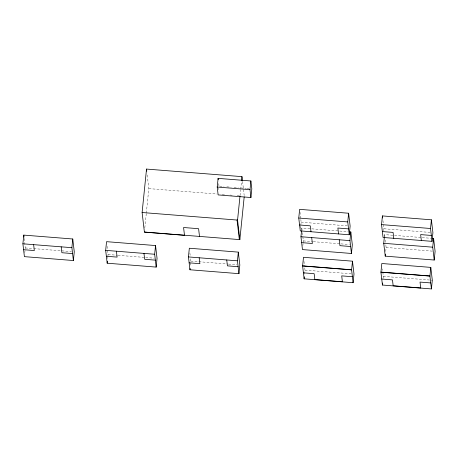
<?xml version="1.0" encoding="UTF-8"?>
<svg xmlns="http://www.w3.org/2000/svg" width="458" height="458" viewBox="0 0 458 458"><rect width="100%" height="100%" fill="white"/><g stroke="black" fill="none" stroke-linecap="round" stroke-linejoin="round"><path stroke-width="0.34" stroke-dasharray="2.29 1.72" d="M24.812 252.633L25.287 247.95L24.972 245.248M107.659 258.53L107.79 257.19M107.859 256.526L108.065 254.516L107.035 245.728M144.831 227.844L146.257 213.834M146.325 213.13L148.816 188.61L147.098 173.954M190.431 265.096L190.837 261.083L190.522 258.381M218.684 189.572L218.821 188.232M240.049 195.56L240.622 189.956M240.69 189.257L241.475 181.545M300.54 228.216L300.74 226.212M300.809 225.542L301.152 222.199L300.832 219.496M301.633 230.053L301.833 228.05L311.062 228.782M302.87 245.574L303.07 243.57M303.139 242.9L303.345 240.897L302.309 232.103M304.599 274.153L305.005 270.14L304.61 266.762M383.718 230.775L383.924 228.765L382.974 220.653M384.405 236.62L384.611 234.616L393.84 235.349M385.71 251.471L386.117 247.463L385.802 244.755M383.123 278.361L383.329 276.351L382.453 268.915M219.737 186.286L224.014 186.624M226.865 186.847L231.141 187.19M233.992 187.414L238.263 187.751M241.114 187.98L246.106 188.375M246.816 188.433L248.957 188.604M148.816 188.61L217.195 194.032M222.182 194.427L225.033 194.656M230.019 195.051L232.154 195.222M237.141 195.618L239.276 195.784M301.152 222.199L347.29 225.863M383.924 228.765L430.068 232.429M311.772 228.84L347.977 231.708M394.55 235.401L421.526 237.542M422.236 237.599L430.755 238.274M303.345 240.897L312.574 241.629M313.283 241.687L340.26 243.822M340.97 243.879L349.488 244.555M386.117 247.463L432.26 251.121M25.287 247.95L33.096 248.574M33.806 248.625L71.431 251.614M108.065 254.516L117.294 255.249M118.004 255.306L144.98 257.448M145.69 257.505L154.209 258.18M190.837 261.083L227.752 264.014M228.462 264.071L236.981 264.747M305.005 270.14L351.149 273.804M383.329 276.351L432.306 280.239M384.611 234.616L384.926 237.318M385.247 240.026L385.722 244.08M299.961 212.06L300.751 218.821M301.833 228.05L302.234 231.427M303.975 261.352L304.53 266.087M242.545 181.528L244.183 195.48M218.718 183.606L219.027 186.229M189.887 252.971L190.207 255.673M24.177 238.486L24.892 244.572"/><path stroke-width="0.69" d="M22.9 243.793L23.782 235.103L72.765 238.99L74.27 251.837L73.389 260.528L24.406 256.64L22.9 243.793L71.883 247.681L73.389 260.528M71.883 247.681L72.765 238.99M105.672 250.36L106.559 241.669L155.543 245.557L157.048 258.404L156.167 267.094L107.183 263.207L105.672 250.36L154.655 254.247L156.167 267.094M107.183 263.207L107.384 261.203M199.499 236.42L198.595 228.702L183.578 227.511L184.494 235.309L144.413 232.126L142.112 212.512L146.526 169.071L241.973 176.645L242.465 180.83M154.655 254.247L155.543 245.557M188.45 256.927L189.331 248.236L238.315 252.123L239.82 264.97L238.939 273.661L189.956 269.773L188.45 256.927L237.433 260.814L238.939 273.661M189.956 269.773L190.093 268.434M217.218 187.053L218.105 178.368L250.881 180.967L251.808 188.828L250.921 197.518L218.14 194.913L217.218 187.053L249.999 189.652L250.921 197.518M144.407 232.051L239.849 239.62L237.559 220.086L239.981 196.264M241.543 180.847L241.973 176.645M237.433 260.814L238.315 252.123M239.849 239.62L244.194 196.883M249.999 189.652L250.881 180.967M298.759 218.042L299.641 209.352L348.624 213.239L350.13 226.086L349.248 234.777L300.265 230.889L298.759 218.042L347.742 221.93L349.248 234.777M349.397 231.822L350.817 231.937L352.328 244.784L351.441 253.469L302.457 249.581L300.952 236.734L301.564 230.723M352.483 261.18L351.595 269.865L302.618 265.983L303.499 257.293L352.483 261.18L353.988 274.027L353.107 282.712L304.123 278.83L304.324 276.827M347.742 221.93L348.624 213.239M351.441 253.469L349.935 240.622L350.817 231.937M381.537 224.609L382.419 215.918L431.402 219.806L432.907 232.653L432.026 241.343L383.043 237.456L381.537 224.609L430.52 228.496L432.026 241.343M432.175 238.389L433.594 238.498L435.1 251.345L434.218 260.035L385.235 256.148L383.73 243.301L384.336 237.29M385.235 256.148L385.441 254.144M430.801 267.392L429.919 276.082L380.936 272.195L381.817 263.505L430.801 267.392L432.306 280.239L431.425 288.929L382.441 285.042L382.648 283.038M430.52 228.496L431.402 219.806M434.218 260.035L432.713 247.188L433.594 238.498M142.112 212.512L237.559 220.086M299.578 224.993L310.312 225.846L311.005 231.742M348.561 228.88L337.867 228.032L338.559 233.929M382.35 231.559L393.084 232.412L393.777 238.309M431.333 235.446L420.644 234.599L421.331 240.49M300.952 236.734L349.935 240.622M383.73 243.301L432.713 247.188M301.645 242.631L312.379 243.484L311.692 237.588M350.628 246.519L339.933 245.665L339.246 239.774M23.593 249.69L34.327 250.543L33.634 244.646M72.576 253.572L61.882 252.724L61.195 246.833M106.365 256.257L117.105 257.104L116.412 251.213M155.348 260.138L144.659 259.291L143.967 253.4M189.143 262.823L199.877 263.671L199.184 257.78M238.126 266.705L227.431 265.858L226.739 259.961M303.419 272.831L314.154 273.684L314.846 279.58L342.401 281.767L341.708 275.871L352.402 276.718M381.737 279.042L392.477 279.895L393.17 285.792L420.725 287.979L420.032 282.082L430.72 282.93M431.425 288.929L429.907 275.979L380.924 272.092L382.441 285.042M382.419 215.918L382.653 217.951M353.107 282.712L351.584 269.768L302.601 265.88L304.123 278.83M237.049 220.046L239.339 239.58M218.105 178.368L218.254 179.673M146.526 169.071L146.772 171.166M23.782 235.103L24.022 237.135"/></g></svg>
